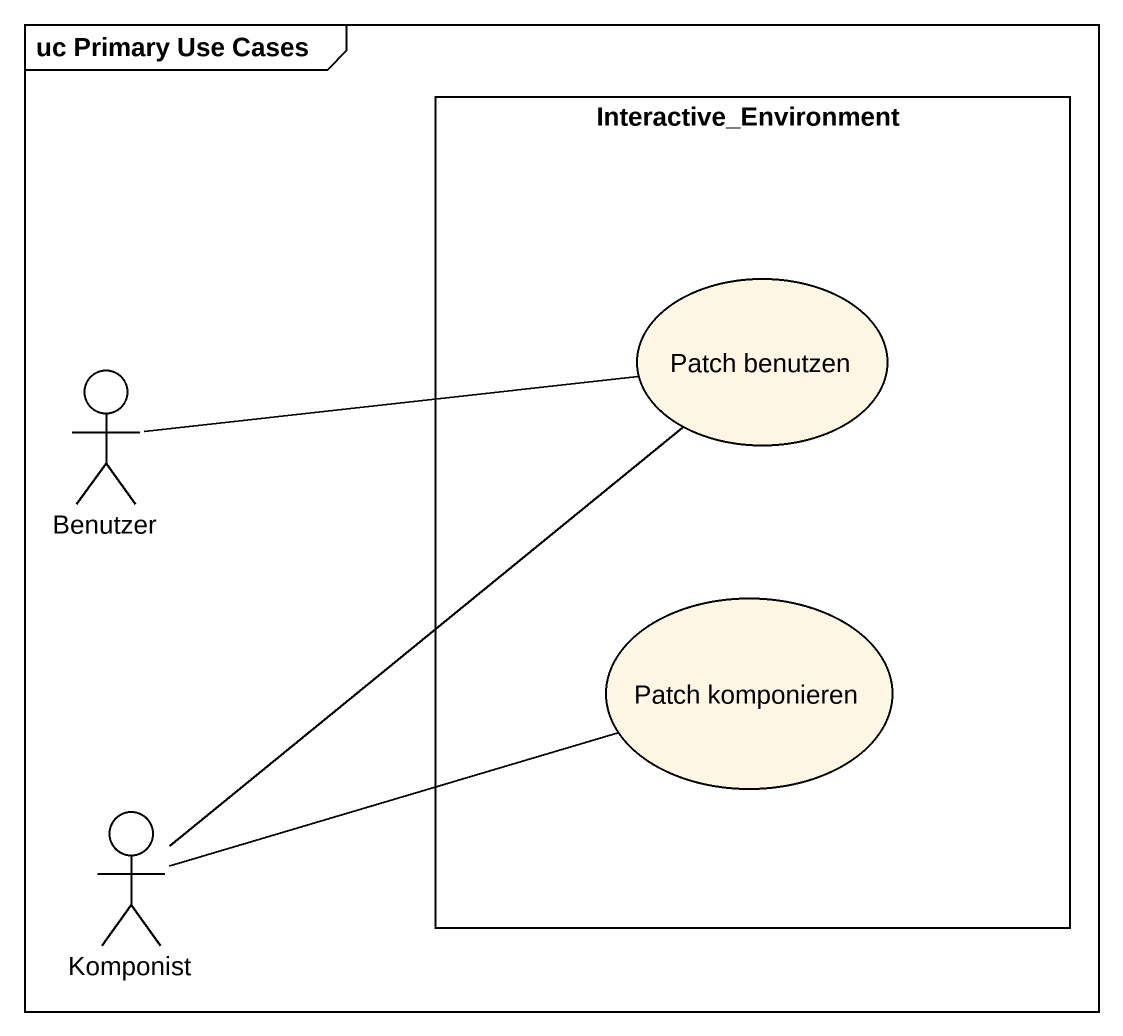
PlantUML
@startuml
mainframe uc Primary Use Cases
rectangle Interactive_Environment {
  usecase "Patch benutzen" as Patch_benutzen
  usecase "Patch komponieren" as Patch_komponieren
}
actor Benutzer
actor Komponist
Benutzer -right- Patch_benutzen
Komponist -up- Patch_benutzen
Komponist -right- Patch_komponieren
@enduml
